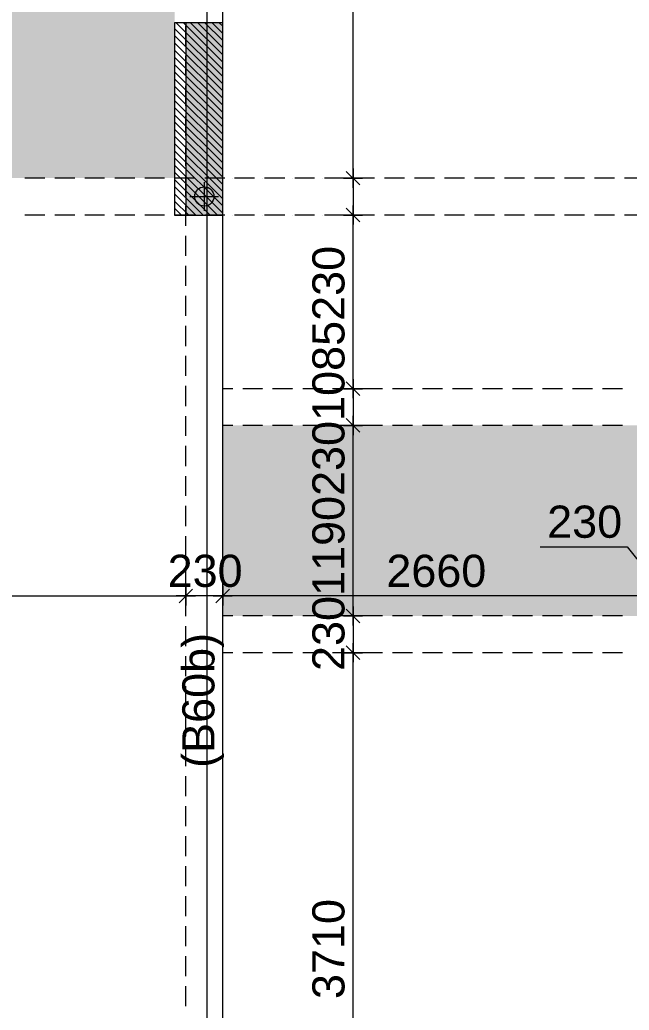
# Model space of a CAD drawing. Header units: millimetres. Extents: x -1303 to 98744, y -1303 to 90097.
# Drawn here: x 17940 to 21751, y 19989 to 26177 of the extents above; entities that cross this region are included whole.
import ezdxf

# ---------------------------------------------------------------- set-up
doc = ezdxf.new("R2010")
doc.units = ezdxf.units.MM
doc.layers.add('PDF_Geometry', color=7, linetype='Continuous')
doc.layers.add('PDF_Text', color=7, linetype='Continuous')
doc.layers.add('PDF_Solid Fills', color=192, linetype='Continuous', true_color=0xc2c0c0c0)
doc.styles.add('PDF ArialMT', font='arial.ttf')

msp = doc.modelspace()

# ---------------------------------------------------------------- hatches: boundary and pattern name
at = {"layer": 'PDF_Solid Fills', "true_color": 0x0000b2}
h = msp.add_hatch(color=33, dxfattribs=at)
h.paths.add_polyline_path([(22404.2843, 31942.72087), (22404.2843, 32112.74047), (19209.26177, 32112.74047), (19209.26177, 30922.67974), (22404.2843, 30922.67974), (22404.2843, 31642.7072), (21409.2932, 31642.7072), (21409.2932, 31942.72087)], flags=0)
h.paths.add_polyline_path([(11529.29261, 29607.70354), (11529.29261, 32397.68983), (12814.30857, 32397.68983), (12814.30857, 29607.70354)], flags=0)
h.paths.add_polyline_path([(12814.30857, 32627.71257), (12814.30857, 34142.75024), (8234.23832, 34142.75024), (8234.23832, 32627.71257)], flags=0)
h.paths.add_polyline_path([(12814.30857, 22167.74491), (12814.30857, 24957.72913), (11529.29261, 24957.72913), (11529.29261, 22167.74491)], flags=0)
h.paths.add_polyline_path([(8234.23832, 21937.72009), (8234.23832, 20422.68242), (12814.30857, 20422.68242), (12814.30857, 21937.72009)], flags=0)
h.paths.add_polyline_path([(21869.25605, 23642.75499), (21869.25605, 22452.69219), (19209.26177, 22452.69219), (19209.26177, 23642.75499)], flags=0)
h.paths.add_polyline_path([(23229.25373, 22452.69219), (23229.25373, 23642.75499), (25959.23687, 23642.75499), (25959.23687, 22452.69219)], flags=0)
h.paths.add_polyline_path([(32354.27376, 21952.6997), (32354.27376, 20422.68242), (36934.25928, 20422.68242), (36934.25928, 21952.6997)], flags=0)
h.paths.add_polyline_path([(33639.29074, 24957.72913), (33639.29074, 22182.72451), (32354.27376, 22182.72451), (32354.27376, 24957.72913)], flags=0)
h.paths.add_polyline_path([(26964.2984, 30922.67974), (26964.2984, 32112.74047), (30159.32092, 32112.74047), (30159.32092, 30922.67974)], flags=0)
h.paths.add_polyline_path([(28349.2614, 32342.68057), (28349.2614, 33242.7154), (27564.23691, 33242.7154), (27564.23691, 32342.68057)], flags=0)
h.paths.add_polyline_path([(40634.2682, 32627.71257), (40634.2682, 34142.75024), (36554.27309, 34142.75024), (36554.27309, 32627.71257)], flags=0)
h.paths.add_polyline_path([(36554.27309, 29607.70354), (36554.27309, 32397.68983), (37839.28802, 32397.68983), (37839.28802, 29607.70354)], flags=0)
h.paths.add_polyline_path([(41994.26382, 34142.75024), (41994.26382, 32627.71257), (46074.25892, 32627.71257), (46074.25892, 34142.75024)], flags=0)
h.paths.add_polyline_path([(46074.25892, 32397.68983), (46074.25892, 29607.70354), (44789.244, 29607.70354), (44789.244, 32397.68983)], flags=0)
h.paths.add_polyline_path([(45694.27273, 20422.68242), (45694.27273, 21952.6997), (50274.26033, 21952.6997), (50274.26033, 20422.68242)], flags=0)
h.paths.add_polyline_path([(48989.24127, 22182.72451), (48989.24127, 24957.72913), (50274.26033, 24957.72913), (50274.26033, 22182.72451)], flags=0)
h.paths.add_polyline_path([(52469.2958, 32112.74047), (52469.2958, 30922.67974), (55664.23361, 30922.67974), (55664.23361, 32112.74047)], flags=0)
h.paths.add_polyline_path([(55064.29717, 32342.68057), (55064.29717, 33242.7154), (54439.30655, 33242.7154), (54439.30655, 32342.68057)], flags=0)
h.paths.add_polyline_path([(63419.27024, 30922.67974), (63419.27024, 32112.74047), (60524.25933, 32112.74047), (60524.25933, 31222.69135), (60224.24978, 31222.69135), (60224.24978, 30922.67974)], flags=0)
h.paths.add_polyline_path([(60819.28118, 23642.75499), (60819.28118, 22452.69219), (63419.27024, 22452.69219), (63419.27024, 23642.75499)], flags=0)
h.paths.add_polyline_path([(56669.29721, 23642.75499), (56669.29721, 22452.69219), (59359.2507, 22452.69219), (59359.2507, 23642.75499)], flags=0)
h.paths.add_polyline_path([(71099.24354, 29607.70354), (71099.24354, 32397.68983), (69814.31126, 32397.68983), (69814.31126, 29607.70354)], flags=0)
h.paths.add_polyline_path([(71099.24354, 22167.74491), (71099.24354, 24957.72913), (69814.31126, 24957.72913), (69814.31126, 22167.74491)], flags=0)
h.paths.add_polyline_path([(69814.31126, 21937.72009), (69814.31126, 20422.68242), (74394.29472, 20422.68242), (74394.29472, 21937.72009)], flags=0)
h.paths.add_polyline_path([(69814.31126, 34142.75024), (69814.31126, 32627.71257), (74394.29472, 32627.71257), (74394.29472, 34142.75024)], flags=0)
at = {"layer": 'PDF_Solid Fills', "true_color": 0x00007f}
h = msp.add_hatch(color=254, dxfattribs=at)
h.paths.add_polyline_path([(31469.30117, 29377.68079), (31469.30117, 25187.75188), (33129.31253, 25187.75188), (33129.31253, 29377.68079)], flags=0)
h.paths.add_polyline_path([(33359.25057, 25187.75188), (33359.25057, 29377.68079), (36934.25928, 29377.68079), (36934.25928, 25187.75188)], flags=0)
h.paths.add_polyline_path([(37164.2841, 25187.75188), (37164.2841, 29377.68079), (40934.27775, 29377.68079), (40934.27775, 25187.75188)], flags=0)
h.paths.add_polyline_path([(41164.30255, 25182.67534), (41164.30255, 29377.68079), (45464.24791, 29377.68079), (45464.24791, 25182.67534)], flags=0)
h.paths.add_polyline_path([(45694.27273, 29377.68079), (45694.27273, 25187.75188), (49039.2587, 25187.75188), (49039.2587, 29377.68079)], flags=0)
h.paths.add_polyline_path([(49269.28352, 25187.75188), (49269.28352, 29377.68079), (51159.31349, 29377.68079), (51159.31349, 25187.75188)], flags=0)
h.paths.add_polyline_path([(41164.30255, 21382.72041), (41164.30255, 24957.72913), (45464.24791, 24957.72913), (45464.24791, 21382.72041)], flags=0)
h.paths.add_polyline_path([(37164.2841, 24957.72913), (37164.2841, 21382.72041), (40934.27775, 21382.72041), (40934.27775, 24957.72913)], flags=0)
h.paths.add_polyline_path([(40934.27775, 19182.68898), (40934.27775, 21152.69766), (37164.2841, 21152.69766), (37164.2841, 18512.67482), (40864.28888, 18512.67482), (40864.28888, 19182.68898)], flags=0)
h.paths.add_polyline_path([(41164.30255, 21152.69766), (41164.30255, 18512.67482), (43234.25726, 18512.67482), (43234.25726, 21152.69766)], flags=0)
h.paths.add_polyline_path([(41164.30255, 18282.73679), (45464.24791, 18282.73679), (45464.24791, 15760.43508), (41164.30255, 15663.95813)], flags=0)
h.paths.add_polyline_path([(37164.2841, 18282.73679), (40934.27775, 18282.73679), (40934.27775, 15658.79481), (37164.2841, 15574.16518)], flags=0)
h.paths.add_polyline_path([(12814.30857, 29377.68079), (12814.30857, 25187.75188), (8234.23832, 25187.75188), (8234.23832, 29377.68079)], flags=0)
h.paths.add_polyline_path([(13044.24764, 25187.75188), (13044.24764, 29377.68079), (15954.23712, 29377.68079), (15954.23712, 25187.75188)], flags=0)
h.paths.add_polyline_path([(16184.2609, 29377.68079), (16184.2609, 25187.75188), (18909.25016, 25187.75188), (18909.25016, 29377.68079)], flags=0)
h.paths.add_polyline_path([(66559.28558, 25187.75188), (66559.28558, 29377.68079), (63649.29506, 29377.68079), (63649.29506, 25187.75188)], flags=0)
h.paths.add_polyline_path([(66789.30626, 25187.75188), (66789.30626, 29377.68079), (69584.28231, 29377.68079), (69584.28231, 25187.75188)], flags=0)
h.paths.add_polyline_path([(69814.31126, 29377.68079), (69814.31126, 25187.75188), (74394.29472, 25187.75188), (74394.29472, 29377.68079)], flags=0)

# ---------------------------------------------------------------- linework, layer by layer
at = {"layer": 'PDF_Geometry', "color": 9, "lineweight": 0, "true_color": 0xc0c0c0}
for points in [[(8103.90849, 33297.3011), (15954.15242, 33297.3011), (15954.15242, 32996.86592), (16054.01475, 32996.86592), (16054.01475, 33297.3011), (19109.14426, 33297.3011), (19109.14426, 18282.31322), (19209.00763, 18282.31322), (19209.00763, 33297.3011), (21559.17194, 33297.3011), (21559.17194, 33397.16654), (21334.05838, 33397.16654), (21334.05838, 34297.62494), (21559.17194, 34297.62494), (21559.17194, 34397.48624), (21334.05838, 34397.48624), (21334.05838, 35527.29175)], [(19209.00763, 26157.09995), (18978.81546, 26157.09995)]]:
    msp.add_lwpolyline(points, dxfattribs=at)
at = {"layer": 'PDF_Geometry', "color": 122, "lineweight": 0, "true_color": 0x00b88a}
for points in [[(20023.99135, 25227.02118), (20023.99135, 25207.55595), (20023.99135, 29356.94694), (20023.99135, 29337.48171)], [(20023.99135, 25187.24567), (20023.99135, 24957.05143)], [(20023.99135, 23911.87555), (20023.99135, 23892.41239), (20023.99135, 24937.58828), (20023.99135, 24917.27592)], [(20023.99135, 23872.10004), (20023.99135, 23641.90787)], [(20023.99135, 22492.63713), (20023.99135, 22472.32685), (20023.99135, 23622.44264), (20023.99135, 23602.13236)], [(21194.41949, 22884.47271), (21738.5884, 22884.47271), (21984.01432, 22578.11388)], [(16224.12113, 22578.11388), (16203.81085, 22578.11388), (18958.50518, 22578.11388), (18939.03995, 22578.11388)], [(19209.00763, 22578.11388), (18978.81546, 22578.11388)], [(21848.60692, 22578.11388), (19228.47286, 22578.11388), (19248.78314, 22578.11388)], [(20023.99135, 22452.01449), (20023.99135, 22222.66945)], [(20023.99135, 18552.28298), (20023.99135, 18531.97062), (20023.99135, 22202.3571), (20023.99135, 22182.04682)]]:
    msp.add_lwpolyline(points, dxfattribs=at)
at = {"layer": 'PDF_Geometry', "color": 5, "lineweight": 0}
for points in [[(18908.57246, 24957.05143), (19209.00763, 24957.05143), (19209.00763, 26157.09956), (18908.57246, 26157.09956)], [(18978.81546, 24957.05143), (19209.00805, 24957.05143), (19209.00805, 26157.09956), (18978.81546, 26157.09956)]]:
    msp.add_lwpolyline(points, close=True, dxfattribs=at)
at = {"layer": 'PDF_Geometry', "lineweight": 0}
for points in [[(18908.57246, 26122.40304), (19209.00763, 25821.96787)], [(18918.7276, 26157.09995), (19209.00763, 25866.81991)], [(18963.58172, 26157.09995), (19209.00763, 25911.67403)], [(19008.43583, 26157.09995), (19209.00763, 25957.37527)], [(19053.28995, 26157.09995), (19209.00763, 26002.22731)], [(19098.14406, 26157.09995), (19209.00763, 26047.08143)], [(19142.99611, 26157.09995), (19209.00763, 26091.93555)], [(19187.85022, 26157.09995), (19209.00763, 26136.78966)], [(18908.57246, 26077.54893), (19209.00763, 25777.11375)], [(18908.57246, 26032.69481), (19209.00763, 25732.25964)], [(18908.57246, 25987.84069), (19209.00763, 25687.40552)], [(18908.57246, 25942.98658), (19209.00763, 25642.5514)], [(18908.57246, 25898.13453), (19209.00763, 25597.69936)], [(18908.57246, 25852.43329), (19209.00763, 25552.84524)], [(18908.57246, 25807.57917), (19209.00763, 25507.99113)], [(18908.57246, 25762.72713), (19209.00763, 25463.13701)], [(18908.57246, 25717.87301), (19209.00763, 25418.28289)], [(18908.57246, 25673.0189), (19209.00763, 25373.43085)], [(18908.57246, 25628.16478), (19209.00763, 25328.57673)], [(18908.57246, 25583.31066), (19209.00763, 25283.72262)], [(18908.57246, 25538.45862), (19209.00763, 25238.8685)], [(18908.57246, 25493.60451), (19209.00763, 25194.01438)], [(18908.57246, 25448.75039), (19209.00763, 25148.31522)], [(18908.57246, 25403.89627), (19209.00763, 25103.4611)], [(18908.57246, 25359.04216), (19209.00763, 25058.60698)], [(18908.57246, 25314.19011), (19209.00763, 25013.75494)], [(18908.57246, 25269.336), (19209.00763, 24968.90082)], [(18908.57246, 25224.48188), (19176.00291, 24957.05143)], [(19209.00763, 25187.24567), (19209.00763, 25187.24567)], [(19209.00763, 25187.24567), (19209.00763, 25187.24567)], [(19272.47985, 25187.24567), (19272.47985, 25187.24567)], [(19272.47985, 25187.24567), (19272.47985, 25187.24567)], [(19335.10702, 25187.24567), (19335.10702, 25187.24567)], [(19335.10702, 25187.24567), (19335.10702, 25187.24567)], [(19397.73211, 25187.24567), (19397.73211, 25187.24567)], [(19397.73211, 25187.24567), (19397.73211, 25187.24567)], [(19460.35721, 25187.24567), (19460.35721, 25187.24567)], [(19460.35721, 25187.24567), (19460.35721, 25187.24567)], [(19522.98437, 25187.24567), (19522.98437, 25187.24567)], [(19522.98437, 25187.24567), (19522.98437, 25187.24567)], [(19584.76442, 25187.24567), (19584.76442, 25187.24567)], [(19584.76442, 25187.24567), (19584.76442, 25187.24567)], [(19647.38951, 25187.24567), (19647.38951, 25187.24567)], [(19647.38951, 25187.24567), (19647.38951, 25187.24567)], [(19710.0146, 25187.24567), (19710.0146, 25187.24567)], [(19710.0146, 25187.24567), (19710.0146, 25187.24567)], [(19772.64177, 25187.24567), (19772.64177, 25187.24567)], [(19772.64177, 25187.24567), (19772.64177, 25187.24567)], [(19835.26687, 25187.24567), (19835.26687, 25187.24567)], [(19835.26687, 25187.24567), (19835.26687, 25187.24567)], [(19897.89403, 25187.24567), (19897.89403, 25187.24567)], [(19897.89403, 25187.24567), (19897.89403, 25187.24567)], [(19960.51913, 25187.24567), (19960.51913, 25187.24567)], [(19960.51913, 25187.24567), (19960.51913, 25187.24567)], [(20023.99135, 25187.24567), (20023.99135, 25187.24567)], [(20023.99135, 25187.24567), (20023.99135, 25187.24567)], [(18908.57246, 25179.62776), (19131.14879, 24957.05143)], [(18908.57246, 25134.77365), (19086.29467, 24957.05143)], [(18908.57246, 25089.9216), (19041.44056, 24957.05143)], [(18908.57246, 25044.22036), (18996.58851, 24957.05143)], [(18908.57246, 24999.36624), (18950.88727, 24957.05143)], [(19209.00763, 24957.05143), (19209.00763, 24957.05143)], [(19209.00763, 24957.05143), (19209.00763, 24957.05143)], [(19272.47985, 24957.05143), (19272.47985, 24957.05143)], [(19272.47985, 24957.05143), (19272.47985, 24957.05143)], [(19335.10702, 24957.05143), (19335.10702, 24957.05143)], [(19335.10702, 24957.05143), (19335.10702, 24957.05143)], [(19397.73211, 24957.05143), (19397.73211, 24957.05143)], [(19397.73211, 24957.05143), (19397.73211, 24957.05143)], [(19460.35721, 24957.05143), (19460.35721, 24957.05143)], [(19460.35721, 24957.05143), (19460.35721, 24957.05143)], [(19522.98437, 24957.05143), (19522.98437, 24957.05143)], [(19522.98437, 24957.05143), (19522.98437, 24957.05143)], [(19584.76442, 24957.05143), (19584.76442, 24957.05143)], [(19584.76442, 24957.05143), (19584.76442, 24957.05143)], [(19647.38951, 24957.05143), (19647.38951, 24957.05143)], [(19647.38951, 24957.05143), (19647.38951, 24957.05143)], [(19710.0146, 24957.05143), (19710.0146, 24957.05143)], [(19710.0146, 24957.05143), (19710.0146, 24957.05143)], [(19772.64177, 24957.05143), (19772.64177, 24957.05143)], [(19772.64177, 24957.05143), (19772.64177, 24957.05143)], [(19835.26687, 24957.05143), (19835.26687, 24957.05143)], [(19835.26687, 24957.05143), (19835.26687, 24957.05143)], [(19897.89403, 24957.05143), (19897.89403, 24957.05143)], [(19897.89403, 24957.05143), (19897.89403, 24957.05143)], [(19960.51913, 24957.05143), (19960.51913, 24957.05143)], [(19960.51913, 24957.05143), (19960.51913, 24957.05143)], [(20023.99135, 24957.05143), (20023.99135, 24957.05143)], [(20023.99135, 24957.05143), (20023.99135, 24957.05143)], [(19209.00763, 23872.10004), (19209.00763, 23872.10004)], [(19209.00763, 23872.10004), (19209.00763, 23872.10004)], [(19272.47985, 23872.10004), (19272.47985, 23872.10004)], [(19272.47985, 23872.10004), (19272.47985, 23872.10004)], [(19335.10702, 23872.10004), (19335.10702, 23872.10004)], [(19335.10702, 23872.10004), (19335.10702, 23872.10004)], [(19397.73211, 23872.10004), (19397.73211, 23872.10004)], [(19397.73211, 23872.10004), (19397.73211, 23872.10004)], [(19460.35721, 23872.10004), (19460.35721, 23872.10004)], [(19460.35721, 23872.10004), (19460.35721, 23872.10004)], [(19522.98437, 23872.10004), (19522.98437, 23872.10004)], [(19522.98437, 23872.10004), (19522.98437, 23872.10004)], [(19584.76442, 23872.10004), (19584.76442, 23872.10004)], [(19584.76442, 23872.10004), (19584.76442, 23872.10004)], [(19647.38951, 23872.10004), (19647.38951, 23872.10004)], [(19647.38951, 23872.10004), (19647.38951, 23872.10004)], [(19710.0146, 23872.10004), (19710.0146, 23872.10004)], [(19710.0146, 23872.10004), (19710.0146, 23872.10004)], [(19772.64177, 23872.10004), (19772.64177, 23872.10004)], [(19772.64177, 23872.10004), (19772.64177, 23872.10004)], [(19835.26687, 23872.10004), (19835.26687, 23872.10004)], [(19835.26687, 23872.10004), (19835.26687, 23872.10004)], [(19897.89403, 23872.10004), (19897.89403, 23872.10004)], [(19897.89403, 23872.10004), (19897.89403, 23872.10004)], [(19960.51913, 23872.10004), (19960.51913, 23872.10004)], [(19960.51913, 23872.10004), (19960.51913, 23872.10004)], [(20023.99135, 23872.10004), (20023.99135, 23872.10004)], [(20023.99135, 23872.10004), (20023.99135, 23872.10004)], [(19209.00763, 23641.90787), (19209.00763, 23641.90787)], [(19209.00763, 23641.90787), (19209.00763, 23641.90787)], [(19272.47985, 23641.90787), (19272.47985, 23641.90787)], [(19272.47985, 23641.90787), (19272.47985, 23641.90787)], [(19335.10702, 23641.90787), (19335.10702, 23641.90787)], [(19335.10702, 23641.90787), (19335.10702, 23641.90787)], [(19397.73211, 23641.90787), (19397.73211, 23641.90787)], [(19397.73211, 23641.90787), (19397.73211, 23641.90787)], [(19460.35721, 23641.90787), (19460.35721, 23641.90787)], [(19460.35721, 23641.90787), (19460.35721, 23641.90787)], [(19522.98437, 23641.90787), (19522.98437, 23641.90787)], [(19522.98437, 23641.90787), (19522.98437, 23641.90787)], [(19584.76442, 23641.90787), (19584.76442, 23641.90787)], [(19584.76442, 23641.90787), (19584.76442, 23641.90787)], [(19647.38951, 23641.90787), (19647.38951, 23641.90787)], [(19647.38951, 23641.90787), (19647.38951, 23641.90787)], [(19710.0146, 23641.90787), (19710.0146, 23641.90787)], [(19710.0146, 23641.90787), (19710.0146, 23641.90787)], [(19772.64177, 23641.90787), (19772.64177, 23641.90787)], [(19772.64177, 23641.90787), (19772.64177, 23641.90787)], [(19835.26687, 23641.90787), (19835.26687, 23641.90787)], [(19835.26687, 23641.90787), (19835.26687, 23641.90787)], [(19897.89403, 23641.90787), (19897.89403, 23641.90787)], [(19897.89403, 23641.90787), (19897.89403, 23641.90787)], [(19960.51913, 23641.90787), (19960.51913, 23641.90787)], [(19960.51913, 23641.90787), (19960.51913, 23641.90787)], [(20023.99135, 23641.90787), (20023.99135, 23641.90787)], [(20023.99135, 23641.90787), (20023.99135, 23641.90787)], [(18978.81546, 22578.11388), (18978.81546, 22578.11388)], [(18978.81546, 22578.11388), (18978.81546, 22578.11388)], [(19209.00763, 22578.11388), (19209.00763, 22578.11388)], [(19209.00763, 22578.11388), (19209.00763, 22578.11388)], [(18978.81546, 22514.64166), (18978.81546, 22514.64166)], [(18978.81546, 22514.64166), (18978.81546, 22514.64166)], [(19209.00763, 22514.64166), (19209.00763, 22514.64166)], [(19209.00763, 22514.64166), (19209.00763, 22514.64166)], [(18978.81546, 22450.32232), (18978.81546, 22450.32232)], [(18978.81546, 22450.32232), (18978.81546, 22450.32232)], [(19209.00763, 22452.01449), (19209.00763, 22452.01449)], [(19209.00763, 22452.01449), (19209.00763, 22452.01449)], [(19209.00763, 22452.01449), (19209.00763, 22452.01449)], [(19209.00763, 22452.01449), (19209.00763, 22452.01449)], [(19272.47985, 22452.01449), (19272.47985, 22452.01449)], [(19272.47985, 22452.01449), (19272.47985, 22452.01449)], [(19335.10702, 22452.01449), (19335.10702, 22452.01449)], [(19335.10702, 22452.01449), (19335.10702, 22452.01449)], [(19397.73211, 22452.01449), (19397.73211, 22452.01449)], [(19397.73211, 22452.01449), (19397.73211, 22452.01449)], [(19460.35721, 22452.01449), (19460.35721, 22452.01449)], [(19460.35721, 22452.01449), (19460.35721, 22452.01449)], [(19522.98437, 22452.01449), (19522.98437, 22452.01449)], [(19522.98437, 22452.01449), (19522.98437, 22452.01449)], [(19584.76442, 22452.01449), (19584.76442, 22452.01449)], [(19584.76442, 22452.01449), (19584.76442, 22452.01449)], [(19647.38951, 22452.01449), (19647.38951, 22452.01449)], [(19647.38951, 22452.01449), (19647.38951, 22452.01449)], [(19710.0146, 22452.01449), (19710.0146, 22452.01449)], [(19710.0146, 22452.01449), (19710.0146, 22452.01449)], [(19772.64177, 22452.01449), (19772.64177, 22452.01449)], [(19772.64177, 22452.01449), (19772.64177, 22452.01449)], [(19835.26687, 22452.01449), (19835.26687, 22452.01449)], [(19835.26687, 22452.01449), (19835.26687, 22452.01449)], [(19897.89403, 22452.01449), (19897.89403, 22452.01449)], [(19897.89403, 22452.01449), (19897.89403, 22452.01449)], [(19960.51913, 22452.01449), (19960.51913, 22452.01449)], [(19960.51913, 22452.01449), (19960.51913, 22452.01449)], [(20023.99135, 22452.01449), (20023.99135, 22452.01449)], [(20023.99135, 22452.01449), (20023.99135, 22452.01449)], [(19209.00763, 22222.66945), (19209.00763, 22222.66945)], [(19209.00763, 22222.66945), (19209.00763, 22222.66945)], [(19272.47985, 22222.66945), (19272.47985, 22222.66945)], [(19272.47985, 22222.66945), (19272.47985, 22222.66945)], [(19335.10702, 22222.66945), (19335.10702, 22222.66945)], [(19335.10702, 22222.66945), (19335.10702, 22222.66945)], [(19397.73211, 22222.66945), (19397.73211, 22222.66945)], [(19397.73211, 22222.66945), (19397.73211, 22222.66945)], [(19460.35721, 22222.66945), (19460.35721, 22222.66945)], [(19460.35721, 22222.66945), (19460.35721, 22222.66945)], [(19522.98437, 22222.66945), (19522.98437, 22222.66945)], [(19522.98437, 22222.66945), (19522.98437, 22222.66945)], [(19584.76442, 22222.66945), (19584.76442, 22222.66945)], [(19584.76442, 22222.66945), (19584.76442, 22222.66945)], [(19647.38951, 22222.66945), (19647.38951, 22222.66945)], [(19647.38951, 22222.66945), (19647.38951, 22222.66945)], [(19710.0146, 22222.66945), (19710.0146, 22222.66945)], [(19710.0146, 22222.66945), (19710.0146, 22222.66945)], [(19772.64177, 22222.66945), (19772.64177, 22222.66945)], [(19772.64177, 22222.66945), (19772.64177, 22222.66945)], [(19835.26687, 22222.66945), (19835.26687, 22222.66945)], [(19835.26687, 22222.66945), (19835.26687, 22222.66945)], [(19897.89403, 22222.66945), (19897.89403, 22222.66945)], [(19897.89403, 22222.66945), (19897.89403, 22222.66945)], [(19960.51913, 22222.66945), (19960.51913, 22222.66945)], [(19960.51913, 22222.66945), (19960.51913, 22222.66945)], [(20023.99135, 22222.66945), (20023.99135, 22222.66945)], [(20023.99135, 22222.66945), (20023.99135, 22222.66945)]]:
    msp.add_lwpolyline(points, dxfattribs=at)
at = {"layer": 'PDF_Geometry', "color": 157, "lineweight": 0, "true_color": 0x3f5f7f}
for points in [[(18978.81546, 26014.07671), (18978.81546, 26139.32897)], [(19209.00763, 26016.61601), (19209.00763, 26141.8662)], [(18978.81546, 25826.19935), (18978.81546, 25951.44954)], [(19209.00763, 25828.73658), (19209.00763, 25953.98884)], [(18978.81546, 25639.16705), (18978.81546, 25764.41931)], [(19209.00763, 25641.70635), (19209.00763, 25766.95861)], [(18978.81546, 25451.28969), (18978.81546, 25576.54195)], [(19209.00763, 25453.829), (19209.00763, 25579.07918)], [(18978.81546, 25264.25739), (18978.81546, 25388.66252)], [(19209.00763, 25266.79669), (19209.00763, 25391.20183)], [(18096.12805, 25187.24567), (17971.72291, 25187.24567)], [(18284.0054, 25187.24567), (18158.75521, 25187.24567)], [(18471.03771, 25187.24567), (18346.63257, 25187.24567)], [(18658.91506, 25187.24567), (18533.6628, 25187.24567)], [(18845.94736, 25187.24567), (18721.54223, 25187.24567)], [(19033.82472, 25187.24567), (18908.57246, 25187.24567)], [(18978.81546, 25076.38003), (18978.81546, 25201.63229)], [(19221.70208, 25187.24567), (19096.44981, 25187.24567)], [(19209.00763, 25078.91934), (19209.00763, 25204.1716)], [(19408.73438, 25187.24567), (19283.48212, 25187.24567)], [(19596.61173, 25187.24567), (19471.35947, 25187.24567)], [(19783.64404, 25187.24567), (19659.23683, 25187.24567)], [(19971.52139, 25187.24567), (19846.26913, 25187.24567)], [(20158.55162, 25187.24567), (20034.14649, 25187.24567)], [(20346.43105, 25187.24567), (20221.17879, 25187.24567)], [(20533.46128, 25187.24567), (20409.05615, 25187.24567)], [(20721.33864, 25187.24567), (20596.08845, 25187.24567)], [(20909.21807, 25187.24567), (20783.9658, 25187.24567)], [(21096.2483, 25187.24567), (20970.99603, 25187.24567)], [(21284.12565, 25187.24567), (21158.87546, 25187.24567)], [(21471.15796, 25187.24567), (21346.75282, 25187.24567)], [(21659.03531, 25187.24567), (21533.78305, 25187.24567)], [(21846.06761, 25187.24567), (21721.66248, 25187.24567)], [(18978.81546, 24889.34773), (18978.81546, 25013.75494)], [(19209.00763, 24891.88703), (19209.00763, 25016.29217)], [(18096.12805, 24957.05143), (17971.72291, 24957.05143)], [(18284.0054, 24957.05143), (18158.75521, 24957.05143)], [(18471.03771, 24957.05143), (18346.63257, 24957.05143)], [(18658.91506, 24957.05143), (18533.6628, 24957.05143)], [(18845.94736, 24957.05143), (18721.54223, 24957.05143)], [(19033.82472, 24957.05143), (18908.57246, 24957.05143)], [(19221.70208, 24957.05143), (19096.44981, 24957.05143)], [(19408.73438, 24957.05143), (19283.48212, 24957.05143)], [(19596.61173, 24957.05143), (19471.35947, 24957.05143)], [(19783.64404, 24957.05143), (19659.23683, 24957.05143)], [(19971.52139, 24957.05143), (19846.26913, 24957.05143)], [(20158.55162, 24957.05143), (20034.14649, 24957.05143)], [(20346.43105, 24957.05143), (20221.17879, 24957.05143)], [(20533.46128, 24957.05143), (20409.05615, 24957.05143)], [(20721.33864, 24957.05143), (20596.08845, 24957.05143)], [(20909.21807, 24957.05143), (20783.9658, 24957.05143)], [(21096.2483, 24957.05143), (20970.99603, 24957.05143)], [(21284.12565, 24957.05143), (21158.87546, 24957.05143)], [(21471.15796, 24957.05143), (21346.75282, 24957.05143)], [(21659.03531, 24957.05143), (21533.78305, 24957.05143)], [(21846.06761, 24957.05143), (21721.66248, 24957.05143)], [(18978.81546, 24701.47037), (18978.81546, 24826.72264)], [(19209.00763, 24704.00968), (19209.00763, 24829.26194)], [(18978.81546, 24514.44014), (18978.81546, 24638.84528)], [(19209.00763, 24516.97737), (19209.00763, 24641.38458)], [(18978.81546, 24326.56072), (18978.81546, 24451.81298)], [(19209.00763, 24329.10002), (19209.00763, 24454.35228)], [(18978.81546, 24138.68336), (18978.81546, 24263.93562)], [(19209.00763, 24141.22266), (19209.00763, 24266.47492)], [(18978.81546, 23951.65313), (18978.81546, 24076.90332)], [(19209.00763, 23954.19036), (19209.00763, 24079.44262)], [(18978.81546, 23763.7737), (18978.81546, 23889.02596)], [(19209.00763, 23766.313), (19209.00763, 23891.56527)], [(19271.6348, 23872.10004), (19209.00763, 23872.10004)], [(19458.66503, 23872.10004), (19334.25989, 23872.10004)], [(19646.54238, 23872.10004), (19521.2922, 23872.10004)], [(19833.57469, 23872.10004), (19709.16955, 23872.10004)], [(20021.45204, 23872.10004), (19896.19978, 23872.10004)], [(20208.48435, 23872.10004), (20084.07921, 23872.10004)], [(20396.3617, 23872.10004), (20271.10944, 23872.10004)], [(20584.23906, 23872.10004), (20458.9868, 23872.10004)], [(20771.27136, 23872.10004), (20646.0191, 23872.10004)], [(20959.14872, 23872.10004), (20833.89646, 23872.10004)], [(21146.18102, 23872.10004), (21021.77381, 23872.10004)], [(21334.05838, 23872.10004), (21208.80611, 23872.10004)], [(21521.08861, 23872.10004), (21396.68347, 23872.10004)], [(21708.96803, 23872.10004), (21583.71577, 23872.10004)], [(18978.81546, 23576.74347), (18978.81546, 23701.14861)], [(19209.00763, 23579.28277), (19209.00763, 23703.68791)], [(19271.6348, 23641.90787), (19209.00763, 23641.90787)], [(19458.66503, 23641.90787), (19334.25989, 23641.90787)], [(19646.54238, 23641.90787), (19521.2922, 23641.90787)], [(19833.57469, 23641.90787), (19709.16955, 23641.90787)], [(20021.45204, 23641.90787), (19896.19978, 23641.90787)], [(20208.48435, 23641.90787), (20084.07921, 23641.90787)], [(20396.3617, 23641.90787), (20271.10944, 23641.90787)], [(20584.23906, 23641.90787), (20458.9868, 23641.90787)], [(20771.27136, 23641.90787), (20646.0191, 23641.90787)], [(20959.14872, 23641.90787), (20833.89646, 23641.90787)], [(21146.18102, 23641.90787), (21021.77381, 23641.90787)], [(21334.05838, 23641.90787), (21208.80611, 23641.90787)], [(21521.08861, 23641.90787), (21396.68347, 23641.90787)], [(21708.96803, 23641.90787), (21583.71577, 23641.90787)], [(18978.81546, 23388.86612), (18978.81546, 23514.1163)], [(19209.00763, 23391.40335), (19209.00763, 23516.65561)], [(18978.81546, 23201.83381), (18978.81546, 23326.23895)], [(19209.00763, 23204.37312), (19209.00763, 23328.77825)], [(19209.00763, 23016.49576), (19209.00763, 23141.74595)], [(18978.81546, 23013.95646), (18978.81546, 23139.20872)], [(18978.81546, 22826.92415), (18978.81546, 22951.32929)], [(19209.00763, 22829.46346), (19209.00763, 22953.86859)], [(18978.81546, 22639.0468), (18978.81546, 22764.29906)], [(19209.00763, 22641.5861), (19209.00763, 22766.83836)], [(18978.81546, 22451.16944), (18978.81546, 22576.4217)], [(19209.00763, 22453.70875), (19209.00763, 22578.95893)], [(19271.6348, 22452.01449), (19209.00763, 22452.01449)], [(19458.66503, 22452.01449), (19334.25989, 22452.01449)], [(19646.54238, 22452.01449), (19521.2922, 22452.01449)], [(19833.57469, 22452.01449), (19709.16955, 22452.01449)], [(20021.45204, 22452.01449), (19896.19978, 22452.01449)], [(20208.48435, 22452.01449), (20084.07921, 22452.01449)], [(20396.3617, 22452.01449), (20271.10944, 22452.01449)], [(20584.23906, 22452.01449), (20458.9868, 22452.01449)], [(20771.27136, 22452.01449), (20646.0191, 22452.01449)], [(20959.14872, 22452.01449), (20833.89646, 22452.01449)], [(21146.18102, 22452.01449), (21021.77381, 22452.01449)], [(21334.05838, 22452.01449), (21208.80611, 22452.01449)], [(21521.08861, 22452.01449), (21396.68347, 22452.01449)], [(21708.96803, 22452.01449), (21583.71577, 22452.01449)], [(18978.81546, 22264.13714), (18978.81546, 22389.3894)], [(19209.00763, 22266.67644), (19209.00763, 22391.9287)], [(19271.6348, 22222.66945), (19209.00763, 22222.66945)], [(19458.66503, 22222.66945), (19334.25989, 22222.66945)], [(19646.54238, 22222.66945), (19521.2922, 22222.66945)], [(19833.57469, 22222.66945), (19709.16955, 22222.66945)], [(20021.45204, 22222.66945), (19896.19978, 22222.66945)], [(20208.48435, 22222.66945), (20084.07921, 22222.66945)], [(20396.3617, 22222.66945), (20271.10944, 22222.66945)], [(20584.23906, 22222.66945), (20458.9868, 22222.66945)], [(20771.27136, 22222.66945), (20646.0191, 22222.66945)], [(20959.14872, 22222.66945), (20833.89646, 22222.66945)], [(21146.18102, 22222.66945), (21021.77381, 22222.66945)], [(21334.05838, 22222.66945), (21208.80611, 22222.66945)], [(21521.08861, 22222.66945), (21396.68347, 22222.66945)], [(21708.96803, 22222.66945), (21583.71577, 22222.66945)], [(18978.81546, 22076.25978), (18978.81546, 22201.51204)], [(19209.00763, 22078.79909), (19209.00763, 22204.05135)], [(18978.81546, 21889.22748), (18978.81546, 22013.63469)], [(19209.00763, 21891.76678), (19209.00763, 22016.17192)], [(18978.81546, 21701.35012), (18978.81546, 21826.60239)], [(19209.00763, 21703.88943), (19209.00763, 21829.14169)], [(18978.81546, 21514.31989), (18978.81546, 21638.72503)], [(19209.00763, 21516.85712), (19209.00763, 21641.26433)], [(18978.81546, 21326.44047), (18978.81546, 21451.69273)], [(19209.00763, 21328.97977), (19209.00763, 21454.23203)], [(18978.81546, 21139.41024), (18978.81546, 21263.81537)], [(19209.00763, 21141.94954), (19209.00763, 21266.35467)], [(18978.81546, 20951.53288), (18978.81546, 21076.78307)], [(19209.00763, 20954.07011), (19209.00763, 21079.32237)], [(18978.81546, 20763.65345), (18978.81546, 20888.90571)], [(19209.00763, 20766.19275), (19209.00763, 20891.44502)], [(18978.81546, 20576.62322), (18978.81546, 20701.87548)], [(19209.00763, 20579.16252), (19209.00763, 20704.41271)], [(18978.81546, 20388.74587), (18978.81546, 20513.99605)], [(19209.00763, 20391.2831), (19209.00763, 20516.53536)], [(18978.81546, 20201.71356), (18978.81546, 20326.1187)], [(19209.00763, 20204.25287), (19209.00763, 20329.50513)], [(18978.81546, 20013.83621), (18978.81546, 20139.08847)], [(19209.00763, 20016.37551), (19209.00763, 20141.6257)]]:
    msp.add_lwpolyline(points, dxfattribs=at)
at = {"layer": 'PDF_Geometry', "color": 122, "lineweight": 0, "true_color": 0x00b88a}
for points in [[(20023.99135, 25127.15781), (20023.99135, 25247.33146)], [(19963.90348, 25187.24567), (20084.07921, 25187.24567)], [(20066.30616, 25144.93086), (19981.67653, 25229.56049)], [(19981.67653, 24999.36624), (20066.30616, 24914.73662)], [(20023.99135, 25017.13929), (20023.99135, 24896.96564)], [(20084.07921, 24957.05143), (19963.90348, 24957.05143)], [(20066.30616, 23829.78522), (19981.67653, 23914.41485)], [(20023.99135, 23812.01425), (20023.99135, 23932.1879)], [(19963.90348, 23872.10004), (20084.07921, 23872.10004)], [(20023.99135, 23701.99573), (20023.99135, 23582.66713)], [(20084.07921, 23641.90787), (19963.90348, 23641.90787)], [(19981.67653, 23685.06981), (20066.30616, 23599.59306)], [(19021.13028, 22620.42869), (18936.50065, 22534.95194)], [(18978.81546, 22518.02602), (18978.81546, 22637.35462)], [(19166.69282, 22534.95194), (19251.32244, 22620.42869)], [(19209.00763, 22637.35462), (19209.00763, 22518.02602)], [(19038.90333, 22578.11388), (18918.7276, 22578.11388)], [(19148.92184, 22578.11388), (19269.0955, 22578.11388)], [(20066.30616, 22409.69968), (19981.67653, 22494.32931)], [(20023.99135, 22391.9287), (20023.99135, 22512.10236)], [(19963.90348, 22452.01449), (20084.07921, 22452.01449)], [(20023.99135, 22281.91019), (20023.99135, 22162.58159)], [(20084.07921, 22222.66945), (19963.90348, 22222.66945)], [(19981.67653, 22264.98426), (20066.30616, 22179.50751)]]:
    msp.add_lwpolyline(points, close=True, dxfattribs=at)
at = {"layer": 'PDF_Geometry', "color": 20, "lineweight": 0, "true_color": 0xff4405}
for points in [[(19093.91258, 25162.70184), (19093.91258, 24982.44032)], [(19004.20435, 25072.14855), (19183.61874, 25072.14855)]]:
    msp.add_lwpolyline(points, dxfattribs=at)
at = {"layer": 'PDF_Geometry', "color": 7, "lineweight": 0, "true_color": 0xffffff}
msp.add_circle((19094.28279, 25072.70811), 60.03451, dxfattribs=at)
at = {"layer": 'PDF_Geometry', "color": 20, "lineweight": 0, "true_color": 0xff4405}
msp.add_circle((19094.29923, 25072.76454), 60.05095, dxfattribs=at)
at = {"layer": 'PDF_Solid Fills', "lineweight": 0}
msp.add_solid([(19209.26177, 26157.69294), (18979.23903, 26157.69294), (19209.26177, 24957.72913), (18979.23903, 24957.72913)], dxfattribs=at)

# ---------------------------------------------------------------- texts
at = {"layer": 'PDF_Text', "char_height": 201.084641, "attachment_point": 4, "rotation": 90, "style": 'PDF ArialMT'}
for s, insert in [('23011902301085230', (19871.52888, 22108.4651)), ('3710', (19871.52888, 20058.98178))]:
    msp.add_mtext(s, dxfattribs=dict(at, insert=insert))
at = {"layer": 'PDF_Text', "char_height": 201.084641, "attachment_point": 4, "style": 'PDF ArialMT'}
for s, insert in [('230', (21237.92499, 23039.71707)), ('230', (18864.89908, 22732.75603)), ('2660', (20232.35414, 22732.75603))]:
    msp.add_mtext(s, dxfattribs=dict(at, insert=insert))
at = {"layer": 'PDF_Text', "color": 6, "insert": (19087.2886, 21503.09423), "char_height": 201.084641, "attachment_point": 4, "rotation": 90, "style": 'PDF ArialMT'}
msp.add_mtext('(B60b)', dxfattribs=at)

doc.saveas('drawing.dxf')
